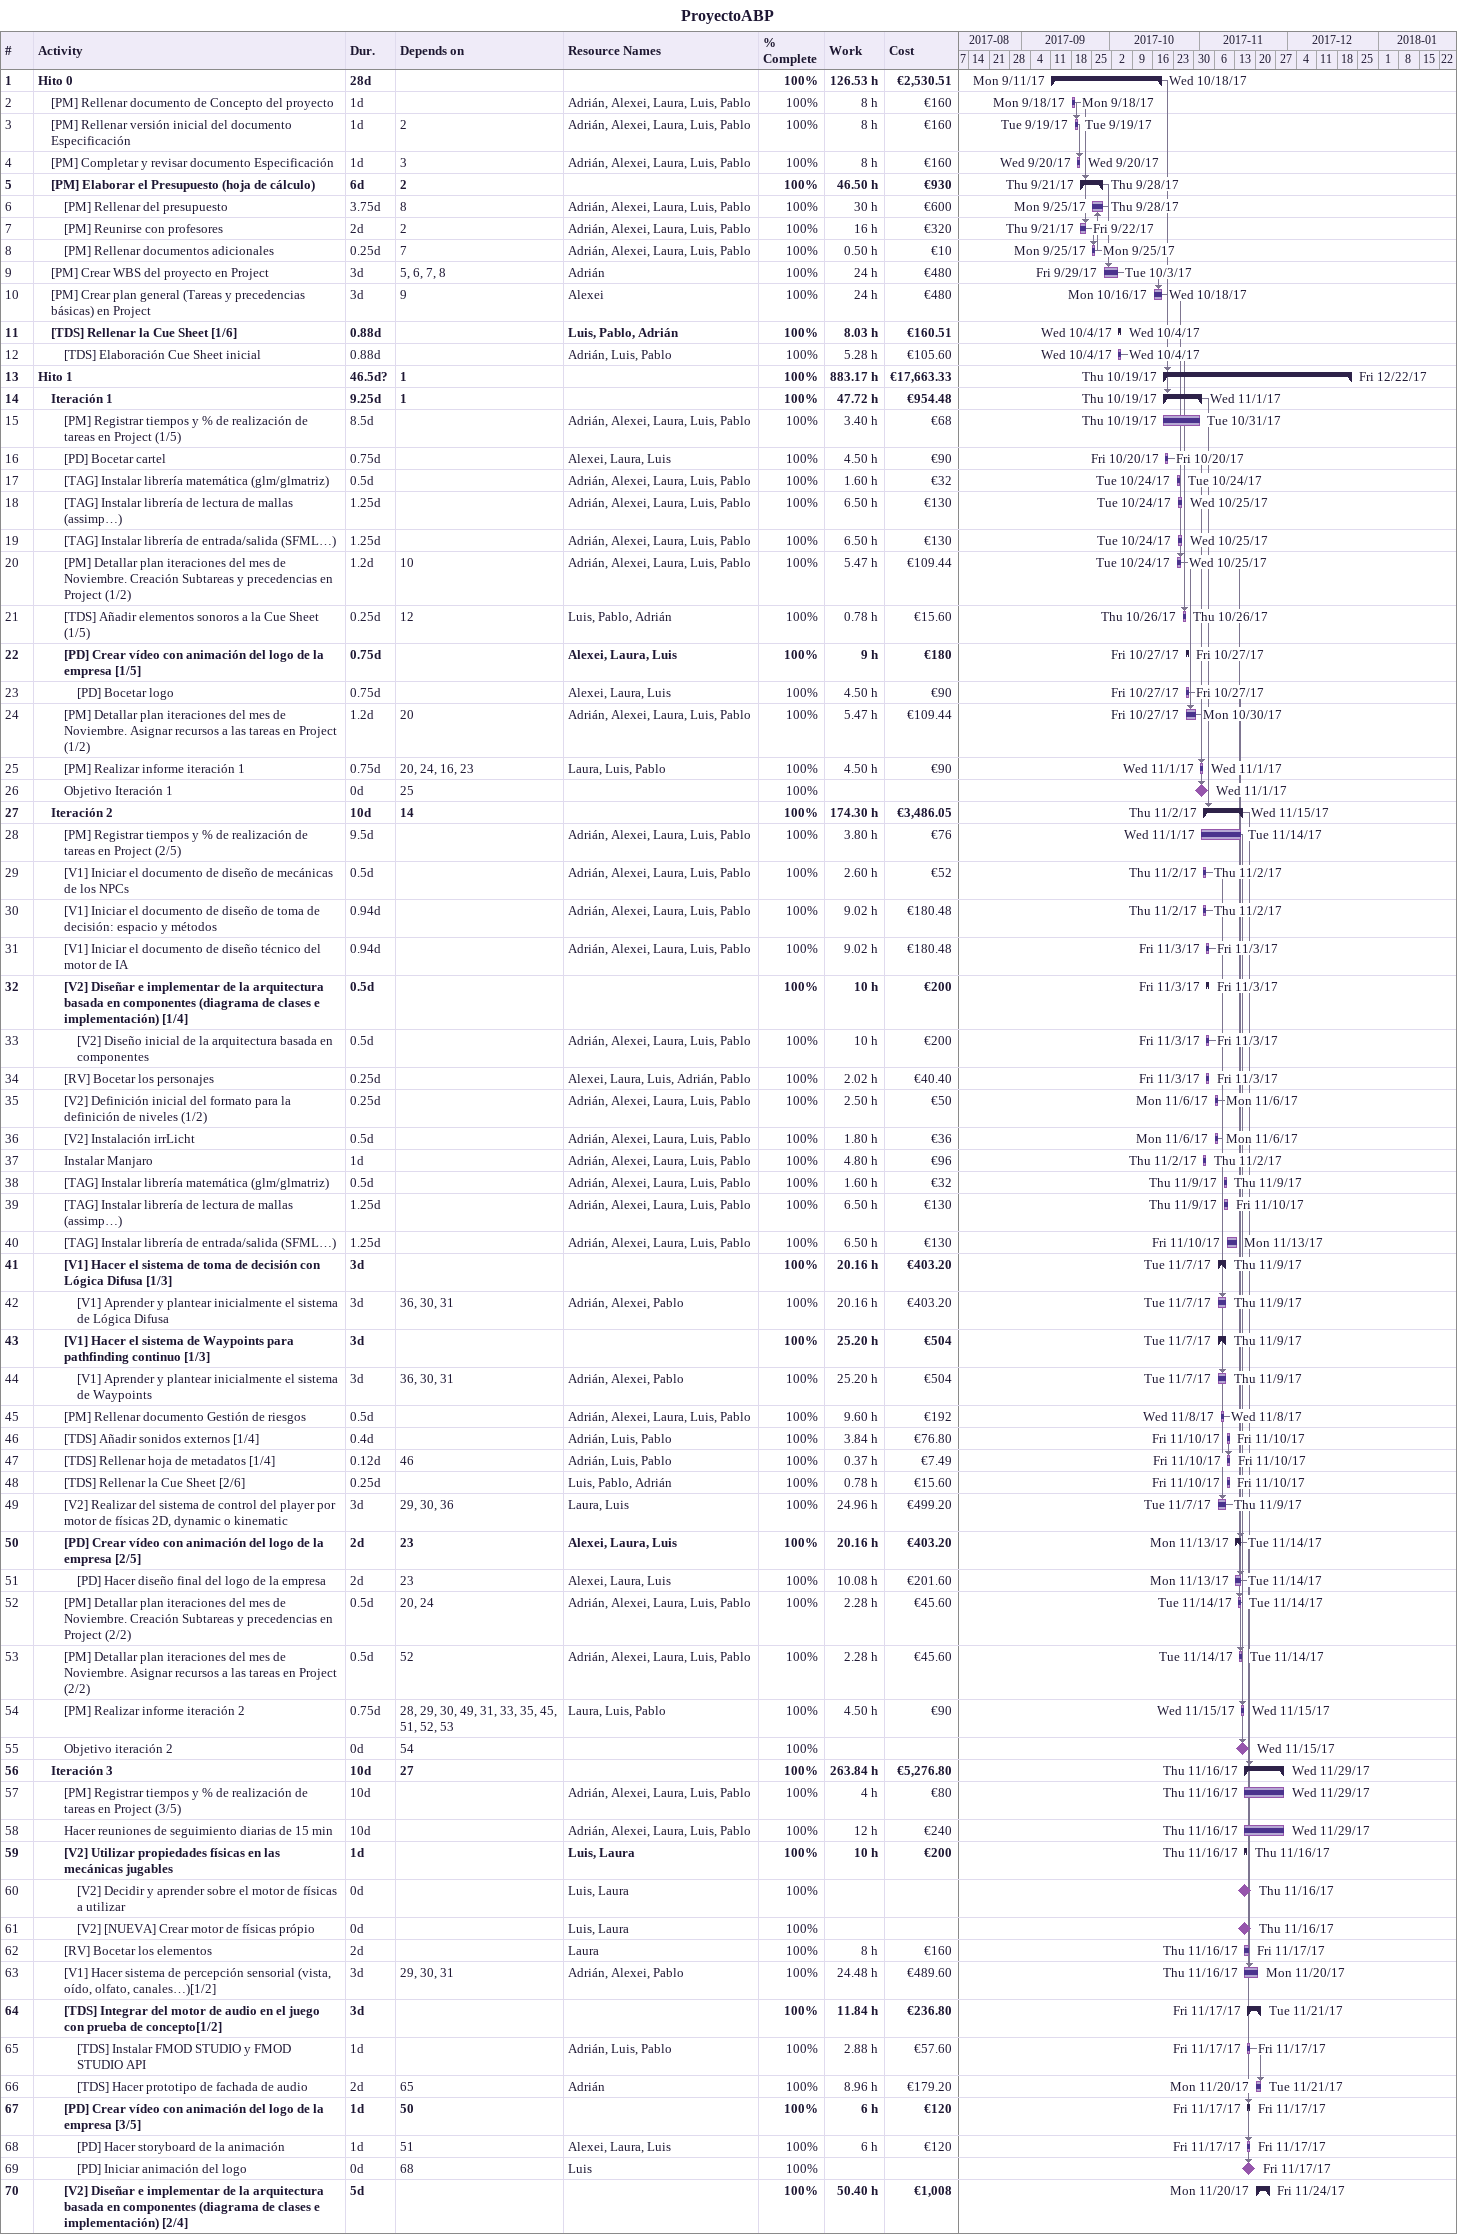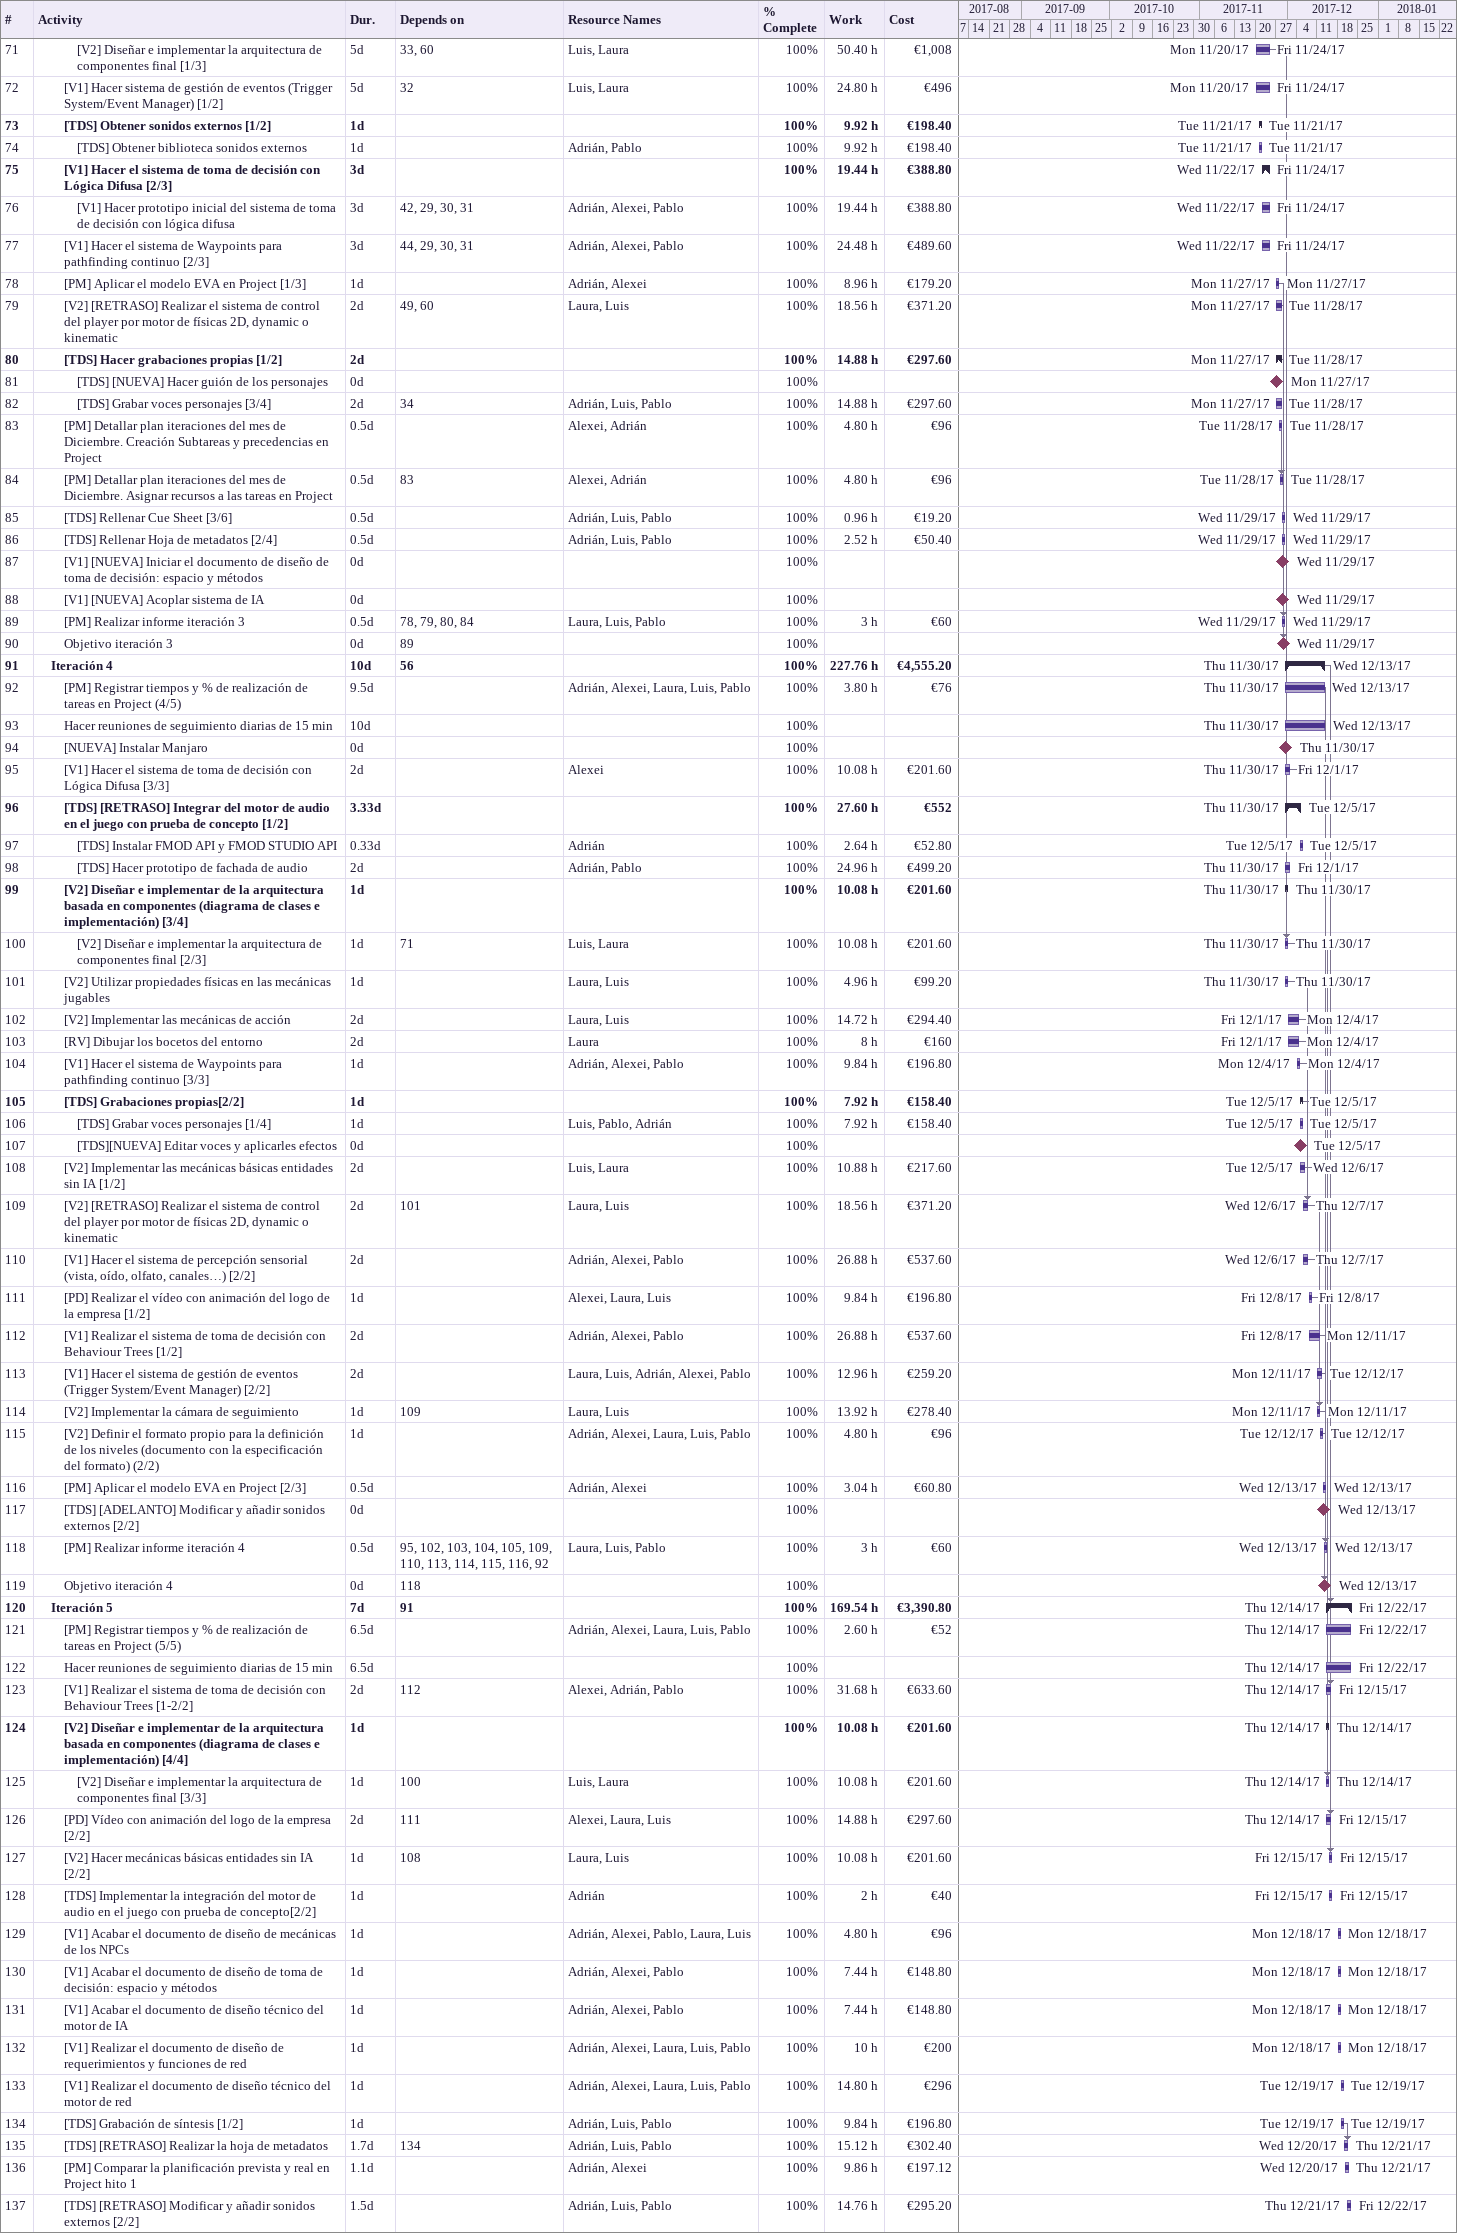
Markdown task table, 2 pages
ProyectoABP

| ID | Level | Task | Duration | Start | Finish | Predecessors | Resources | % complete | Work (h) | Cost (€) |
|---|---|---|---|---|---|---|---|---|---|---|
| 1 | 1 | **Hito 0** | 28d | 2017-09-11 | 2017-10-18 |  |  | 100 | 126.53 | 2530.51 |
| 2 | 2 | [PM] Rellenar documento de Concepto del proyecto | 1d | 2017-09-18 | 2017-09-18 |  | Adrián, Alexei, Laura, Luis, Pablo | 100 | 8 | 160 |
| 3 | 2 | [PM] Rellenar versión inicial del documento Especificación | 1d | 2017-09-19 | 2017-09-19 | 2 | Adrián, Alexei, Laura, Luis, Pablo | 100 | 8 | 160 |
| 4 | 2 | [PM] Completar y revisar documento Especificación | 1d | 2017-09-20 | 2017-09-20 | 3 | Adrián, Alexei, Laura, Luis, Pablo | 100 | 8 | 160 |
| 5 | 2 | **[PM] Elaborar el Presupuesto (hoja de cálculo)** | 6d | 2017-09-21 | 2017-09-28 | 2 |  | 100 | 46.50 | 930 |
| 6 | 3 | [PM] Rellenar del presupuesto | 3.75d | 2017-09-25 | 2017-09-28 | 8 | Adrián, Alexei, Laura, Luis, Pablo | 100 | 30 | 600 |
| 7 | 3 | [PM] Reunirse con profesores | 2d | 2017-09-21 | 2017-09-22 | 2 | Adrián, Alexei, Laura, Luis, Pablo | 100 | 16 | 320 |
| 8 | 3 | [PM] Rellenar documentos adicionales | 0.25d | 2017-09-25 | 2017-09-25 | 7 | Adrián, Alexei, Laura, Luis, Pablo | 100 | 0.50 | 10 |
| 9 | 2 | [PM] Crear WBS del proyecto en Project | 3d | 2017-09-29 | 2017-10-03 | 5, 6, 7, 8 | Adrián | 100 | 24 | 480 |
| 10 | 2 | [PM] Crear plan general (Tareas y precedencias básicas) en Project | 3d | 2017-10-16 | 2017-10-18 | 9 | Alexei | 100 | 24 | 480 |
| 11 | 2 | **[TDS] Rellenar la Cue Sheet [1/6]** | 0.88d | 2017-10-04 | 2017-10-04 |  | Luis, Pablo, Adrián | 100 | 8.03 | 160.51 |
| 12 | 3 | [TDS] Elaboración Cue Sheet inicial | 0.88d | 2017-10-04 | 2017-10-04 |  | Adrián, Luis, Pablo | 100 | 5.28 | 105.60 |
| 13 | 1 | **Hito 1** | 46.5d? | 2017-10-19 | 2017-12-22 | 1 |  | 100 | 883.17 | 17663.33 |
| 14 | 2 | **Iteración 1** | 9.25d | 2017-10-19 | 2017-11-01 | 1 |  | 100 | 47.72 | 954.48 |
| 15 | 3 | [PM] Registrar tiempos y % de realización de tareas en Project (1/5) | 8.5d | 2017-10-19 | 2017-10-31 |  | Adrián, Alexei, Laura, Luis, Pablo | 100 | 3.40 | 68 |
| 16 | 3 | [PD] Bocetar cartel | 0.75d | 2017-10-20 | 2017-10-20 |  | Alexei, Laura, Luis | 100 | 4.50 | 90 |
| 17 | 3 | [TAG] Instalar librería matemática (glm/glmatriz) | 0.5d | 2017-10-24 | 2017-10-24 |  | Adrián, Alexei, Laura, Luis, Pablo | 100 | 1.60 | 32 |
| 18 | 3 | [TAG] Instalar librería de lectura de mallas (assimp…) | 1.25d | 2017-10-24 | 2017-10-25 |  | Adrián, Alexei, Laura, Luis, Pablo | 100 | 6.50 | 130 |
| 19 | 3 | [TAG] Instalar librería de entrada/salida (SFML…) | 1.25d | 2017-10-24 | 2017-10-25 |  | Adrián, Alexei, Laura, Luis, Pablo | 100 | 6.50 | 130 |
| 20 | 3 | [PM] Detallar plan iteraciones del mes de Noviembre. Creación Subtareas y precedencias en Project (1/2) | 1.2d | 2017-10-24 | 2017-10-25 | 10 | Adrián, Alexei, Laura, Luis, Pablo | 100 | 5.47 | 109.44 |
| 21 | 3 | [TDS] Añadir elementos sonoros a la Cue Sheet (1/5) | 0.25d | 2017-10-26 | 2017-10-26 | 12 | Luis, Pablo, Adrián | 100 | 0.78 | 15.60 |
| 22 | 3 | **[PD] Crear vídeo con animación del logo de la empresa [1/5]** | 0.75d | 2017-10-27 | 2017-10-27 |  | Alexei, Laura, Luis | 100 | 9 | 180 |
| 23 | 4 | [PD] Bocetar logo | 0.75d | 2017-10-27 | 2017-10-27 |  | Alexei, Laura, Luis | 100 | 4.50 | 90 |
| 24 | 3 | [PM] Detallar plan iteraciones del mes de Noviembre. Asignar recursos a las tareas en Project (1/2) | 1.2d | 2017-10-27 | 2017-10-30 | 20 | Adrián, Alexei, Laura, Luis, Pablo | 100 | 5.47 | 109.44 |
| 25 | 3 | [PM] Realizar informe iteración 1 | 0.75d | 2017-11-01 | 2017-11-01 | 20, 24, 16, 23 | Laura, Luis, Pablo | 100 | 4.50 | 90 |
| 26 | 3 | Objetivo Iteración 1 | 0d | 2017-11-01 | 2017-11-01 | 25 |  | 100 |  |  |
| 27 | 2 | **Iteración 2** | 10d | 2017-11-02 | 2017-11-15 | 14 |  | 100 | 174.30 | 3486.05 |
| 28 | 3 | [PM] Registrar tiempos y % de realización de tareas en Project (2/5) | 9.5d | 2017-11-01 | 2017-11-14 |  | Adrián, Alexei, Laura, Luis, Pablo | 100 | 3.80 | 76 |
| 29 | 3 | [V1] Iniciar el documento de diseño de mecánicas de los NPCs | 0.5d | 2017-11-02 | 2017-11-02 |  | Adrián, Alexei, Laura, Luis, Pablo | 100 | 2.60 | 52 |
| 30 | 3 | [V1] Iniciar el documento de diseño de toma de decisión: espacio y métodos | 0.94d | 2017-11-02 | 2017-11-02 |  | Adrián, Alexei, Laura, Luis, Pablo | 100 | 9.02 | 180.48 |
| 31 | 3 | [V1] Iniciar el documento de diseño técnico del motor de IA | 0.94d | 2017-11-03 | 2017-11-03 |  | Adrián, Alexei, Laura, Luis, Pablo | 100 | 9.02 | 180.48 |
| 32 | 3 | **[V2] Diseñar e implementar de la arquitectura basada en componentes (diagrama de clases e implementación) [1/4]** | 0.5d | 2017-11-03 | 2017-11-03 |  |  | 100 | 10 | 200 |
| 33 | 4 | [V2] Diseño inicial de la arquitectura basada en componentes | 0.5d | 2017-11-03 | 2017-11-03 |  | Adrián, Alexei, Laura, Luis, Pablo | 100 | 10 | 200 |
| 34 | 3 | [RV] Bocetar los personajes | 0.25d | 2017-11-03 | 2017-11-03 |  | Alexei, Laura, Luis, Adrián, Pablo | 100 | 2.02 | 40.40 |
| 35 | 3 | [V2] Definición inicial del formato para la definición de niveles (1/2) | 0.25d | 2017-11-06 | 2017-11-06 |  | Adrián, Alexei, Laura, Luis, Pablo | 100 | 2.50 | 50 |
| 36 | 3 | [V2] Instalación irrLicht | 0.5d | 2017-11-06 | 2017-11-06 |  | Adrián, Alexei, Laura, Luis, Pablo | 100 | 1.80 | 36 |
| 37 | 3 | Instalar Manjaro | 1d | 2017-11-02 | 2017-11-02 |  | Adrián, Alexei, Laura, Luis, Pablo | 100 | 4.80 | 96 |
| 38 | 3 | [TAG] Instalar librería matemática (glm/glmatriz) | 0.5d | 2017-11-09 | 2017-11-09 |  | Adrián, Alexei, Laura, Luis, Pablo | 100 | 1.60 | 32 |
| 39 | 3 | [TAG] Instalar librería de lectura de mallas (assimp…) | 1.25d | 2017-11-09 | 2017-11-10 |  | Adrián, Alexei, Laura, Luis, Pablo | 100 | 6.50 | 130 |
| 40 | 3 | [TAG] Instalar librería de entrada/salida (SFML…) | 1.25d | 2017-11-10 | 2017-11-13 |  | Adrián, Alexei, Laura, Luis, Pablo | 100 | 6.50 | 130 |
| 41 | 3 | **[V1] Hacer el sistema de toma de decisión con Lógica Difusa [1/3]** | 3d | 2017-11-07 | 2017-11-09 |  |  | 100 | 20.16 | 403.20 |
| 42 | 4 | [V1] Aprender y plantear inicialmente el sistema de Lógica Difusa | 3d | 2017-11-07 | 2017-11-09 | 36, 30, 31 | Adrián, Alexei, Pablo | 100 | 20.16 | 403.20 |
| 43 | 3 | **[V1] Hacer el sistema de Waypoints para pathfinding continuo [1/3]** | 3d | 2017-11-07 | 2017-11-09 |  |  | 100 | 25.20 | 504 |
| 44 | 4 | [V1] Aprender y plantear inicialmente el sistema de Waypoints | 3d | 2017-11-07 | 2017-11-09 | 36, 30, 31 | Adrián, Alexei, Pablo | 100 | 25.20 | 504 |
| 45 | 3 | [PM] Rellenar documento Gestión de riesgos | 0.5d | 2017-11-08 | 2017-11-08 |  | Adrián, Alexei, Laura, Luis, Pablo | 100 | 9.60 | 192 |
| 46 | 3 | [TDS] Añadir sonidos externos [1/4] | 0.4d | 2017-11-10 | 2017-11-10 |  | Adrián, Luis, Pablo | 100 | 3.84 | 76.80 |
| 47 | 3 | [TDS] Rellenar hoja de metadatos [1/4] | 0.12d | 2017-11-10 | 2017-11-10 | 46 | Adrián, Luis, Pablo | 100 | 0.37 | 7.49 |
| 48 | 3 | [TDS] Rellenar la Cue Sheet [2/6] | 0.25d | 2017-11-10 | 2017-11-10 |  | Luis, Pablo, Adrián | 100 | 0.78 | 15.60 |
| 49 | 3 | [V2] Realizar del sistema de control del player por motor de físicas 2D, dynamic o kinematic | 3d | 2017-11-07 | 2017-11-09 | 29, 30, 36 | Laura, Luis | 100 | 24.96 | 499.20 |
| 50 | 3 | **[PD] Crear vídeo con animación del logo de la empresa [2/5]** | 2d | 2017-11-13 | 2017-11-14 | 23 | Alexei, Laura, Luis | 100 | 20.16 | 403.20 |
| 51 | 4 | [PD] Hacer diseño final del logo de la empresa | 2d | 2017-11-13 | 2017-11-14 | 23 | Alexei, Laura, Luis | 100 | 10.08 | 201.60 |
| 52 | 3 | [PM] Detallar plan iteraciones del mes de Noviembre. Creación Subtareas y precedencias en Project (2/2) | 0.5d | 2017-11-14 | 2017-11-14 | 20, 24 | Adrián, Alexei, Laura, Luis, Pablo | 100 | 2.28 | 45.60 |
| 53 | 3 | [PM] Detallar plan iteraciones del mes de Noviembre. Asignar recursos a las tareas en Project (2/2) | 0.5d | 2017-11-14 | 2017-11-14 | 52 | Adrián, Alexei, Laura, Luis, Pablo | 100 | 2.28 | 45.60 |
| 54 | 3 | [PM] Realizar informe iteración 2 | 0.75d | 2017-11-15 | 2017-11-15 | 28, 29, 30, 49, 31, 33, 35, 45, 51, 52, 53 | Laura, Luis, Pablo | 100 | 4.50 | 90 |
| 55 | 3 | Objetivo iteración 2 | 0d | 2017-11-15 | 2017-11-15 | 54 |  | 100 |  |  |
| 56 | 2 | **Iteración 3** | 10d | 2017-11-16 | 2017-11-29 | 27 |  | 100 | 263.84 | 5276.80 |
| 57 | 3 | [PM] Registrar tiempos y % de realización de tareas en Project (3/5) | 10d | 2017-11-16 | 2017-11-29 |  | Adrián, Alexei, Laura, Luis, Pablo | 100 | 4 | 80 |
| 58 | 3 | Hacer reuniones de seguimiento diarias de 15 min | 10d | 2017-11-16 | 2017-11-29 |  | Adrián, Alexei, Laura, Luis, Pablo | 100 | 12 | 240 |
| 59 | 3 | **[V2] Utilizar propiedades físicas en las mecánicas jugables** | 1d | 2017-11-16 | 2017-11-16 |  | Luis, Laura | 100 | 10 | 200 |
| 60 | 4 | [V2] Decidir y aprender sobre el motor de físicas a utilizar | 0d | 2017-11-16 | 2017-11-16 |  | Luis, Laura | 100 |  |  |
| 61 | 4 | [V2] [NUEVA] Crear motor de físicas própio | 0d | 2017-11-16 | 2017-11-16 |  | Luis, Laura | 100 |  |  |
| 62 | 3 | [RV] Bocetar los elementos | 2d | 2017-11-16 | 2017-11-17 |  | Laura | 100 | 8 | 160 |
| 63 | 3 | [V1] Hacer sistema de percepción sensorial (vista, oído, olfato, canales…)[1/2] | 3d | 2017-11-16 | 2017-11-20 | 29, 30, 31 | Adrián, Alexei, Pablo | 100 | 24.48 | 489.60 |
| 64 | 3 | **[TDS] Integrar del motor de audio en el juego con prueba de concepto[1/2]** | 3d | 2017-11-17 | 2017-11-21 |  |  | 100 | 11.84 | 236.80 |
| 65 | 4 | [TDS] Instalar FMOD STUDIO y FMOD STUDIO API | 1d | 2017-11-17 | 2017-11-17 |  | Adrián, Luis, Pablo | 100 | 2.88 | 57.60 |
| 66 | 4 | [TDS] Hacer prototipo de fachada de audio | 2d | 2017-11-20 | 2017-11-21 | 65 | Adrián | 100 | 8.96 | 179.20 |
| 67 | 3 | **[PD] Crear vídeo con animación del logo de la empresa [3/5]** | 1d | 2017-11-17 | 2017-11-17 | 50 |  | 100 | 6 | 120 |
| 68 | 4 | [PD] Hacer storyboard de la animación | 1d | 2017-11-17 | 2017-11-17 | 51 | Alexei, Laura, Luis | 100 | 6 | 120 |
| 69 | 4 | [PD] Iniciar animación del logo | 0d | 2017-11-17 | 2017-11-17 | 68 | Luis | 100 |  |  |
| 70 | 3 | **[V2] Diseñar e implementar de la arquitectura basada en componentes (diagrama de clases e implementación) [2/4]** | 5d | 2017-11-20 | 2017-11-24 |  |  | 100 | 50.40 | 1008 |
| 71 | 4 | [V2] Diseñar e implementar la arquitectura de componentes final [1/3] | 5d | 2017-11-20 | 2017-11-24 | 33, 60 | Luis, Laura | 100 | 50.40 | 1008 |
| 72 | 3 | [V1] Hacer sistema de gestión de eventos (Trigger System/Event Manager) [1/2] | 5d | 2017-11-20 | 2017-11-24 | 32 | Luis, Laura | 100 | 24.80 | 496 |
| 73 | 3 | **[TDS] Obtener sonidos externos [1/2]** | 1d | 2017-11-21 | 2017-11-21 |  |  | 100 | 9.92 | 198.40 |
| 74 | 4 | [TDS] Obtener biblioteca sonidos externos | 1d | 2017-11-21 | 2017-11-21 |  | Adrián, Pablo | 100 | 9.92 | 198.40 |
| 75 | 3 | **[V1] Hacer el sistema de toma de decisión con Lógica Difusa [2/3]** | 3d | 2017-11-22 | 2017-11-24 |  |  | 100 | 19.44 | 388.80 |
| 76 | 4 | [V1] Hacer prototipo inicial del sistema de toma de decisión con lógica difusa | 3d | 2017-11-22 | 2017-11-24 | 42, 29, 30, 31 | Adrián, Alexei, Pablo | 100 | 19.44 | 388.80 |
| 77 | 3 | [V1] Hacer el sistema de Waypoints para pathfinding continuo [2/3] | 3d | 2017-11-22 | 2017-11-24 | 44, 29, 30, 31 | Adrián, Alexei, Pablo | 100 | 24.48 | 489.60 |
| 78 | 3 | [PM] Aplicar el modelo EVA en Project [1/3] | 1d | 2017-11-27 | 2017-11-27 |  | Adrián, Alexei | 100 | 8.96 | 179.20 |
| 79 | 3 | [V2] [RETRASO] Realizar el sistema de control del player por motor de físicas 2D, dynamic o kinematic | 2d | 2017-11-27 | 2017-11-28 | 49, 60 | Laura, Luis | 100 | 18.56 | 371.20 |
| 80 | 3 | **[TDS] Hacer grabaciones propias [1/2]** | 2d | 2017-11-27 | 2017-11-28 |  |  | 100 | 14.88 | 297.60 |
| 81 | 4 | [TDS] [NUEVA] Hacer guión de los personajes | 0d | 2017-11-27 | 2017-11-27 |  |  | 100 |  |  |
| 82 | 4 | [TDS] Grabar voces personajes [3/4] | 2d | 2017-11-27 | 2017-11-28 | 34 | Adrián, Luis, Pablo | 100 | 14.88 | 297.60 |
| 83 | 3 | [PM] Detallar plan iteraciones del mes de Diciembre. Creación Subtareas y precedencias en Project | 0.5d | 2017-11-28 | 2017-11-28 |  | Alexei, Adrián | 100 | 4.80 | 96 |
| 84 | 3 | [PM] Detallar plan iteraciones del mes de Diciembre. Asignar recursos a las tareas en Project | 0.5d | 2017-11-28 | 2017-11-28 | 83 | Alexei, Adrián | 100 | 4.80 | 96 |
| 85 | 3 | [TDS] Rellenar Cue Sheet [3/6] | 0.5d | 2017-11-29 | 2017-11-29 |  | Adrián, Luis, Pablo | 100 | 0.96 | 19.20 |
| 86 | 3 | [TDS] Rellenar Hoja de metadatos [2/4] | 0.5d | 2017-11-29 | 2017-11-29 |  | Adrián, Luis, Pablo | 100 | 2.52 | 50.40 |
| 87 | 3 | [V1] [NUEVA] Iniciar el documento de diseño de toma de decisión: espacio y métodos | 0d | 2017-11-29 | 2017-11-29 |  |  | 100 |  |  |
| 88 | 3 | [V1] [NUEVA] Acoplar sistema de IA | 0d | 2017-11-29 | 2017-11-29 |  |  | 100 |  |  |
| 89 | 3 | [PM] Realizar informe iteración 3 | 0.5d | 2017-11-29 | 2017-11-29 | 78, 79, 80, 84 | Laura, Luis, Pablo | 100 | 3 | 60 |
| 90 | 3 | Objetivo iteración 3 | 0d | 2017-11-29 | 2017-11-29 | 89 |  | 100 |  |  |
| 91 | 2 | **Iteración 4** | 10d | 2017-11-30 | 2017-12-13 | 56 |  | 100 | 227.76 | 4555.20 |
| 92 | 3 | [PM] Registrar tiempos y % de realización de tareas en Project (4/5) | 9.5d | 2017-11-30 | 2017-12-13 |  | Adrián, Alexei, Laura, Luis, Pablo | 100 | 3.80 | 76 |
| 93 | 3 | Hacer reuniones de seguimiento diarias de 15 min | 10d | 2017-11-30 | 2017-12-13 |  |  | 100 |  |  |
| 94 | 3 | [NUEVA] Instalar Manjaro | 0d | 2017-11-30 | 2017-11-30 |  |  | 100 |  |  |
| 95 | 3 | [V1] Hacer el sistema de toma de decisión con Lógica Difusa [3/3] | 2d | 2017-11-30 | 2017-12-01 |  | Alexei | 100 | 10.08 | 201.60 |
| 96 | 3 | **[TDS] [RETRASO] Integrar del motor de audio en el juego con prueba de concepto [1/2]** | 3.33d | 2017-11-30 | 2017-12-05 |  |  | 100 | 27.60 | 552 |
| 97 | 4 | [TDS] Instalar FMOD API y FMOD STUDIO API | 0.33d | 2017-12-05 | 2017-12-05 |  | Adrián | 100 | 2.64 | 52.80 |
| 98 | 4 | [TDS] Hacer prototipo de fachada de audio | 2d | 2017-11-30 | 2017-12-01 |  | Adrián, Pablo | 100 | 24.96 | 499.20 |
| 99 | 3 | **[V2] Diseñar e implementar de la arquitectura basada en componentes (diagrama de clases e implementación) [3/4]** | 1d | 2017-11-30 | 2017-11-30 |  |  | 100 | 10.08 | 201.60 |
| 100 | 4 | [V2] Diseñar e implementar la arquitectura de componentes final [2/3] | 1d | 2017-11-30 | 2017-11-30 | 71 | Luis, Laura | 100 | 10.08 | 201.60 |
| 101 | 3 | [V2] Utilizar propiedades físicas en las mecánicas jugables | 1d | 2017-11-30 | 2017-11-30 |  | Laura, Luis | 100 | 4.96 | 99.20 |
| 102 | 3 | [V2] Implementar las mecánicas de acción | 2d | 2017-12-01 | 2017-12-04 |  | Laura, Luis | 100 | 14.72 | 294.40 |
| 103 | 3 | [RV] Dibujar los bocetos del entorno | 2d | 2017-12-01 | 2017-12-04 |  | Laura | 100 | 8 | 160 |
| 104 | 3 | [V1] Hacer el sistema de Waypoints para pathfinding continuo [3/3] | 1d | 2017-12-04 | 2017-12-04 |  | Adrián, Alexei, Pablo | 100 | 9.84 | 196.80 |
| 105 | 3 | **[TDS] Grabaciones propias[2/2]** | 1d | 2017-12-05 | 2017-12-05 |  |  | 100 | 7.92 | 158.40 |
| 106 | 4 | [TDS] Grabar voces personajes [1/4] | 1d | 2017-12-05 | 2017-12-05 |  | Luis, Pablo, Adrián | 100 | 7.92 | 158.40 |
| 107 | 4 | [TDS][NUEVA] Editar voces y aplicarles efectos | 0d | 2017-12-05 | 2017-12-05 |  |  | 100 |  |  |
| 108 | 3 | [V2] Implementar las mecánicas básicas entidades sin IA [1/2] | 2d | 2017-12-05 | 2017-12-06 |  | Luis, Laura | 100 | 10.88 | 217.60 |
| 109 | 3 | [V2] [RETRASO] Realizar el sistema de control del player por motor de físicas 2D, dynamic o kinematic | 2d | 2017-12-06 | 2017-12-07 | 101 | Laura, Luis | 100 | 18.56 | 371.20 |
| 110 | 3 | [V1] Hacer el sistema de percepción sensorial (vista, oído, olfato, canales…) [2/2] | 2d | 2017-12-06 | 2017-12-07 |  | Adrián, Alexei, Pablo | 100 | 26.88 | 537.60 |
| 111 | 3 | [PD] Realizar el vídeo con animación del logo de la empresa [1/2] | 1d | 2017-12-08 | 2017-12-08 |  | Alexei, Laura, Luis | 100 | 9.84 | 196.80 |
| 112 | 3 | [V1] Realizar el sistema de toma de decisión con Behaviour Trees [1/2] | 2d | 2017-12-08 | 2017-12-11 |  | Adrián, Alexei, Pablo | 100 | 26.88 | 537.60 |
| 113 | 3 | [V1] Hacer el sistema de gestión de eventos (Trigger System/Event Manager) [2/2] | 2d | 2017-12-11 | 2017-12-12 |  | Laura, Luis, Adrián, Alexei, Pablo | 100 | 12.96 | 259.20 |
| 114 | 3 | [V2] Implementar la cámara de seguimiento | 1d | 2017-12-11 | 2017-12-11 | 109 | Laura, Luis | 100 | 13.92 | 278.40 |
| 115 | 3 | [V2] Definir el formato propio para la definición de los niveles (documento con la especificación del formato) (2/2) | 1d | 2017-12-12 | 2017-12-12 |  | Adrián, Alexei, Laura, Luis, Pablo | 100 | 4.80 | 96 |
| 116 | 3 | [PM] Aplicar el modelo EVA en Project [2/3] | 0.5d | 2017-12-13 | 2017-12-13 |  | Adrián, Alexei | 100 | 3.04 | 60.80 |
| 117 | 3 | [TDS] [ADELANTO] Modificar y añadir sonidos externos [2/2] | 0d | 2017-12-13 | 2017-12-13 |  |  | 100 |  |  |
| 118 | 3 | [PM] Realizar informe iteración 4 | 0.5d | 2017-12-13 | 2017-12-13 | 95, 102, 103, 104, 105, 109, 110, 113, 114, 115, 116, 92 | Laura, Luis, Pablo | 100 | 3 | 60 |
| 119 | 3 | Objetivo iteración 4 | 0d | 2017-12-13 | 2017-12-13 | 118 |  | 100 |  |  |
| 120 | 2 | **Iteración 5** | 7d | 2017-12-14 | 2017-12-22 | 91 |  | 100 | 169.54 | 3390.80 |
| 121 | 3 | [PM] Registrar tiempos y % de realización de tareas en Project (5/5) | 6.5d | 2017-12-14 | 2017-12-22 |  | Adrián, Alexei, Laura, Luis, Pablo | 100 | 2.60 | 52 |
| 122 | 3 | Hacer reuniones de seguimiento diarias de 15 min | 6.5d | 2017-12-14 | 2017-12-22 |  |  | 100 |  |  |
| 123 | 3 | [V1] Realizar el sistema de toma de decisión con Behaviour Trees [1-2/2] | 2d | 2017-12-14 | 2017-12-15 | 112 | Alexei, Adrián, Pablo | 100 | 31.68 | 633.60 |
| 124 | 3 | **[V2] Diseñar e implementar de la arquitectura basada en componentes (diagrama de clases e implementación) [4/4]** | 1d | 2017-12-14 | 2017-12-14 |  |  | 100 | 10.08 | 201.60 |
| 125 | 4 | [V2] Diseñar e implementar la arquitectura de componentes final [3/3] | 1d | 2017-12-14 | 2017-12-14 | 100 | Luis, Laura | 100 | 10.08 | 201.60 |
| 126 | 3 | [PD] Vídeo con animación del logo de la empresa [2/2] | 2d | 2017-12-14 | 2017-12-15 | 111 | Alexei, Laura, Luis | 100 | 14.88 | 297.60 |
| 127 | 3 | [V2] Hacer mecánicas básicas entidades sin IA [2/2] | 1d | 2017-12-15 | 2017-12-15 | 108 | Laura, Luis | 100 | 10.08 | 201.60 |
| 128 | 3 | [TDS] Implementar la integración del motor de audio en el juego con prueba de concepto[2/2] | 1d | 2017-12-15 | 2017-12-15 |  | Adrián | 100 | 2 | 40 |
| 129 | 3 | [V1] Acabar el documento de diseño de mecánicas de los NPCs | 1d | 2017-12-18 | 2017-12-18 |  | Adrián, Alexei, Pablo, Laura, Luis | 100 | 4.80 | 96 |
| 130 | 3 | [V1] Acabar el documento de diseño de toma de decisión: espacio y métodos | 1d | 2017-12-18 | 2017-12-18 |  | Adrián, Alexei, Pablo | 100 | 7.44 | 148.80 |
| 131 | 3 | [V1] Acabar el documento de diseño técnico del motor de IA | 1d | 2017-12-18 | 2017-12-18 |  | Adrián, Alexei, Pablo | 100 | 7.44 | 148.80 |
| 132 | 3 | [V1] Realizar el documento de diseño de requerimientos y funciones de red | 1d | 2017-12-18 | 2017-12-18 |  | Adrián, Alexei, Laura, Luis, Pablo | 100 | 10 | 200 |
| 133 | 3 | [V1] Realizar el documento de diseño técnico del motor de red | 1d | 2017-12-19 | 2017-12-19 |  | Adrián, Alexei, Laura, Luis, Pablo | 100 | 14.80 | 296 |
| 134 | 3 | [TDS] Grabación de síntesis [1/2] | 1d | 2017-12-19 | 2017-12-19 |  | Adrián, Luis, Pablo | 100 | 9.84 | 196.80 |
| 135 | 3 | [TDS] [RETRASO] Realizar la hoja de metadatos | 1.7d | 2017-12-20 | 2017-12-21 | 134 | Adrián, Luis, Pablo | 100 | 15.12 | 302.40 |
| 136 | 3 | [PM] Comparar la planificación prevista y real en Project hito 1 | 1.1d | 2017-12-20 | 2017-12-21 |  | Adrián, Alexei | 100 | 9.86 | 197.12 |
| 137 | 3 | [TDS] [RETRASO] Modificar y añadir sonidos externos [2/2] | 1.5d | 2017-12-21 | 2017-12-22 |  | Adrián, Luis, Pablo | 100 | 14.76 | 295.20 |
